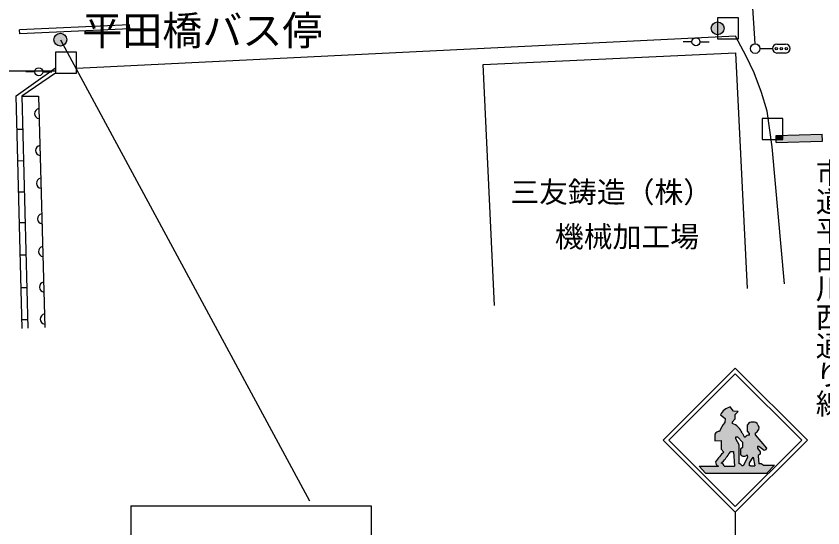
# Model space of a CAD drawing. Units: millimetres at full size, sheet at 1:1000; details may follow other scales. Extents: x 40000 to 680000, y 20000 to 380000.
# Drawn here: x 204007 to 254392, y 270118 to 302053 of the extents above; entities that cross this region are included whole.
import ezdxf
from ezdxf.enums import TextEntityAlignment as Align

# ---------------------------------------------------------------- set-up
doc = ezdxf.new("R2010")
doc.units = ezdxf.units.MM
doc.header["$LTSCALE"] = 1000
doc.layers.add('M-BGD', color=7, linetype='Continuous', lineweight=25)
doc.layers.add('M-STR-STRC', color=7, linetype='Continuous', lineweight=25)
doc.layers.add('M-BMK-HTXT', color=7, linetype='Continuous')
doc.styles.add('@ＭＳ ゴシック', font='')
doc.styles.add('ＭＳ ゴシック', font='')
doc.styles.get('@ＭＳ ゴシック').set_extended_font_data('@MS Gothic')
doc.styles.get('ＭＳ ゴシック').set_extended_font_data('MS Gothic')

msp = doc.modelspace()

# ---------------------------------------------------------------- hatches: boundary and pattern name
at = {"layer": 'M-STR-STRC'}
for points in [[(248159, 301509, 0.41421), (247606, 301632, 0.41421), (247484, 301079, 0.41421), (248036, 300957, 0.41421)], [(207108, 300796, 0.41421), (206556, 300918, 0.41421), (206433, 300366, 1)], [(251895, 294624), (251466, 294612), (251474, 294357), (251895, 294357)], [(254353, 294696), (251895, 294624), (251895, 294357), (251474, 294357), (251479, 294162), (254366, 294246)], [(248643, 274886), (248805, 274892), (248866, 273971), (249325, 273989), (249324, 273992), (249323, 273995), (249322, 273998), (249321, 274001), (249319, 274004), (249318, 274007), (249317, 274011), (249315, 274014), (249314, 274016), (249312, 274019), (249311, 274022), (249309, 274025), (249307, 274028), (249306, 274031), (249304, 274034), (249302, 274037), (249300, 274039), (249298, 274042), (249296, 274045), (249294, 274047), (249292, 274050), (249290, 274052), (249288, 274055), (249286, 274057), (249284, 274060), (249281, 274062), (249279, 274065), (249277, 274067), (249274, 274069), (249272, 274072), (249269, 274074), (249267, 274076), (249264, 274078), (249262, 274080), (249259, 274082), (249256, 274084), (249254, 274086), (249251, 274088), (249248, 274090), (249245, 274092), (249243, 274093), (249240, 274095), (249237, 274097), (249234, 274098), (249231, 274100), (249228, 274101), (249225, 274103), (249222, 274104), (249219, 274106), (249216, 274107), (249213, 274108), (249210, 274109), (249207, 274110), (249203, 274111), (249200, 274112), (249197, 274113), (249194, 274114), (249191, 274115), (249187, 274116), (249184, 274117), (249181, 274117), (249178, 274118), (249174, 274118), (249171, 274119), (249169, 274119), (249154, 275295), (248962, 275682), (248965, 275803), (249050, 275806), (249372, 275460), (249366, 275132), (249251, 275026), (249257, 274689), (249260, 274686), (249263, 274682), (249266, 274679), (249269, 274675), (249272, 274672), (249275, 274668), (249278, 274665), (249281, 274662), (249284, 274659), (249287, 274656), (249291, 274652), (249294, 274649), (249298, 274647), (249301, 274644), (249305, 274641), (249308, 274638), (249312, 274635), (249316, 274633), (249319, 274630), (249323, 274628), (249327, 274625), (249331, 274623), (249335, 274621), (249339, 274618), (249343, 274616), (249347, 274614), (249351, 274612), (249355, 274610), (249359, 274608), (249363, 274606), (249367, 274605), (249372, 274603), (249376, 274601), (249380, 274600), (249385, 274598), (249389, 274597), (249393, 274596), (249398, 274595), (249402, 274593), (249406, 274592), (249411, 274591), (249415, 274591), (249420, 274590), (249424, 274589), (249429, 274588), (249433, 274588), (249438, 274587), (249442, 274587), (249447, 274586), (249451, 274586), (249456, 274586), (249460, 274586), (249465, 274586), (249470, 274586), (249474, 274586), (249479, 274586), (249483, 274586), (249488, 274587), (249492, 274587), (249497, 274588), (249501, 274588), (249506, 274589), (249510, 274590), (249515, 274591), (249519, 274592), (249523, 274593), (249528, 274594), (249532, 274595), (249537, 274596), (249541, 274597), (249545, 274599), (249550, 274600), (249554, 274602), (249558, 274603), (249562, 274605), (249567, 274607), (249571, 274608), (249575, 274610), (249579, 274612), (249583, 274614), (249587, 274616), (249591, 274619), (249595, 274621), (249599, 274623), (249603, 274625), (249607, 274628), (249610, 274630), (249614, 274633), (249618, 274636), (249622, 274638), (249625, 274641), (249629, 274644), (249632, 274647), (249636, 274650), (249639, 274653), (249642, 274656), (249646, 274659), (249649, 274662), (249652, 274665), (249655, 274669), (249658, 274672), (249661, 274675), (249664, 274679), (249667, 274682), (249668, 274683), (249686, 274515), (249405, 273986), (249804, 273998), (249801, 274166), (250037, 274527), (250139, 273994), (250658, 274039), (250653, 274043), (250648, 274047), (250642, 274051), (250637, 274055), (250632, 274058), (250626, 274062), (250621, 274065), (250615, 274069), (250610, 274072), (250604, 274075), (250598, 274078), (250592, 274081), (250587, 274084), (250581, 274087), (250575, 274089), (250569, 274092), (250563, 274094), (250557, 274097), (250551, 274099), (250545, 274101), (250538, 274103), (250532, 274105), (250526, 274107), (250520, 274108), (250513, 274110), (250507, 274111), (250501, 274113), (250494, 274114), (250488, 274115), (250482, 274116), (250475, 274117), (250469, 274118), (250462, 274119), (250456, 274119), (250449, 274120), (250443, 274120), (250436, 274120), (250430, 274120), (250423, 274120), (250417, 274120), (250410, 274120), (250404, 274120), (250398, 274119), (250392, 274119), (250359, 274639), (250478, 274713), (250478, 274858), (250306, 275091), (250306, 275197), (250383, 275200), (250717, 274943), (250826, 274988), (250876, 275100), (250161, 275914), (250161, 276035), (250167, 276037), (250172, 276039), (250177, 276041), (250182, 276043), (250188, 276045), (250193, 276048), (250198, 276050), (250203, 276053), (250208, 276056), (250213, 276058), (250218, 276061), (250223, 276064), (250228, 276067), (250233, 276070), (250238, 276073), (250242, 276077), (250247, 276080), (250252, 276083), (250256, 276087), (250261, 276090), (250265, 276094), (250269, 276098), (250274, 276102), (250278, 276106), (250282, 276110), (250286, 276114), (250290, 276118), (250294, 276122), (250298, 276126), (250302, 276130), (250305, 276135), (250309, 276139), (250313, 276144), (250316, 276148), (250319, 276153), (250323, 276158), (250326, 276162), (250329, 276167), (250332, 276172), (250335, 276177), (250338, 276182), (250341, 276187), (250344, 276192), (250346, 276197), (250349, 276202), (250351, 276207), (250354, 276213), (250356, 276218), (250358, 276223), (250360, 276228), (250362, 276234), (250363, 276237), (250386, 276404), (250340, 276537), (250338, 276542), (250336, 276547), (250334, 276551), (250331, 276556), (250329, 276561), (250327, 276565), (250324, 276570), (250321, 276575), (250319, 276579), (250316, 276584), (250313, 276588), (250310, 276592), (250307, 276597), (250304, 276601), (250301, 276605), (250298, 276609), (250295, 276613), (250291, 276617), (250288, 276621), (250284, 276625), (250281, 276629), (250277, 276633), (250273, 276637), (250270, 276640), (250266, 276644), (250262, 276648), (250258, 276651), (250254, 276654), (250250, 276658), (250246, 276661), (250241, 276664), (250237, 276667), (250233, 276670), (250229, 276673), (250224, 276676), (250220, 276679), (250215, 276682), (250211, 276684), (250206, 276687), (250202, 276689), (250197, 276692), (250192, 276694), (250187, 276696), (250183, 276699), (250178, 276701), (250173, 276703), (250168, 276705), (250163, 276706), (250158, 276708), (250153, 276710), (250148, 276711), (250143, 276713), (250138, 276714), (250133, 276715), (250128, 276717), (250123, 276718), (250117, 276719), (250112, 276720), (250107, 276721), (250102, 276721), (250097, 276722), (250091, 276723), (250086, 276723), (250081, 276723), (250076, 276724), (250070, 276724), (250065, 276724), (250060, 276724), (250055, 276724), (250049, 276724), (250044, 276724), (250039, 276723), (250034, 276723), (250028, 276722), (250023, 276722), (250023, 276722), (250017, 276722), (250011, 276723), (250005, 276723), (250000, 276723), (249994, 276723), (249988, 276723), (249982, 276723), (249977, 276723), (249971, 276723), (249965, 276723), (249959, 276722), (249954, 276722), (249948, 276721), (249942, 276720), (249937, 276719), (249931, 276718), (249925, 276717), (249920, 276716), (249914, 276715), (249908, 276714), (249903, 276712), (249897, 276711), (249892, 276709), (249886, 276707), (249881, 276706), (249875, 276704), (249870, 276702), (249865, 276699), (249859, 276697), (249854, 276695), (249849, 276693), (249843, 276690), (249838, 276688), (249833, 276685), (249828, 276682), (249823, 276679), (249818, 276676), (249813, 276673), (249808, 276670), (249804, 276667), (249799, 276664), (249794, 276661), (249790, 276657), (249785, 276654), (249780, 276650), (249776, 276646), (249772, 276643), (249767, 276639), (249763, 276635), (249759, 276631), (249755, 276627), (249751, 276623), (249747, 276619), (249743, 276614), (249739, 276610), (249735, 276606), (249732, 276601), (249728, 276597), (249725, 276592), (249721, 276588), (249718, 276583), (249715, 276578), (249711, 276573), (249708, 276569), (249705, 276564), (249702, 276559), (249699, 276554), (249697, 276549), (249694, 276544), (249694, 276543), (249682, 276150), (249809, 276006), (249809, 275908), (249804, 275908), (249799, 275908), (249794, 275909), (249789, 275909), (249784, 275909), (249779, 275909), (249774, 275908), (249769, 275908), (249764, 275908), (249759, 275907), (249754, 275907), (249749, 275906), (249744, 275905), (249739, 275905), (249734, 275904), (249729, 275903), (249724, 275902), (249719, 275901), (249714, 275899), (249709, 275898), (249705, 275897), (249700, 275895), (249695, 275894), (249690, 275892), (249685, 275890), (249681, 275889), (249676, 275887), (249671, 275885), (249667, 275883), (249662, 275881), (249658, 275878), (249653, 275876), (249649, 275874), (249644, 275871), (249640, 275869), (249636, 275866), (249631, 275863), (249627, 275861), (249623, 275858), (249619, 275855), (249615, 275852), (249611, 275849), (249607, 275846), (249603, 275843), (249599, 275839), (249595, 275836), (249592, 275833), (249588, 275829), (249584, 275826), (249581, 275822), (249577, 275819), (249574, 275815), (249570, 275811), (249567, 275807), (249564, 275804), (249561, 275800), (249558, 275796), (249555, 275792), (249486, 275792), (249347, 276046), (249339, 276064), (249331, 276082), (249323, 276099), (249314, 276117), (249305, 276134), (249295, 276151), (249286, 276168), (249276, 276185), (249265, 276201), (249255, 276218), (249244, 276234), (249233, 276250), (249221, 276266), (249210, 276281), (249198, 276297), (249186, 276312), (249173, 276327), (249160, 276341), (249147, 276356), (249134, 276370), (249120, 276384), (249107, 276398), (249093, 276412), (249079, 276425), (249064, 276438), (249049, 276451), (249034, 276463), (249019, 276476), (249004, 276488), (248988, 276500), (248973, 276511), (248957, 276522), (248941, 276533), (248924, 276544), (248908, 276554), (248891, 276564), (248874, 276574), (248857, 276584), (248840, 276593), (248823, 276602), (248805, 276610), (248788, 276619), (248770, 276626), (248752, 276634), (248736, 276641), (248736, 276704), (248903, 276895), (248891, 277178), (249094, 277369), (248817, 277392), (248610, 277663), (248595, 277660), (248580, 277656), (248566, 277653), (248551, 277649), (248537, 277644), (248522, 277640), (248508, 277635), (248494, 277630), (248480, 277625), (248466, 277619), (248452, 277614), (248438, 277608), (248424, 277601), (248411, 277595), (248397, 277588), (248384, 277581), (248370, 277574), (248357, 277567), (248344, 277559), (248331, 277551), (248319, 277543), (248306, 277535), (248294, 277526), (248281, 277518), (248269, 277509), (248257, 277499), (248246, 277490), (248234, 277481), (248222, 277471), (248211, 277461), (248200, 277451), (248189, 277440), (248178, 277430), (248168, 277419), (248157, 277408), (248147, 277397), (248137, 277386), (248127, 277374), (248118, 277363), (248108, 277351), (248099, 277339), (248090, 277327), (248081, 277315), (248073, 277302), (248064, 277290), (248056, 277277), (248048, 277264), (248041, 277251), (248033, 277238), (248026, 277225), (248019, 277211), (248012, 277198), (248006, 277184), (248000, 277171), (247998, 277167), (248281, 276936), (248275, 276693), (248255, 276671), (248236, 276648), (248217, 276625), (248198, 276601), (248180, 276578), (248162, 276553), (248145, 276529), (248128, 276504), (248111, 276479), (248095, 276454), (248080, 276428), (248065, 276402), (248050, 276376), (248036, 276350), (248022, 276323), (248009, 276296), (247996, 276269), (247984, 276242), (247972, 276214), (247960, 276187), (247949, 276159), (247940, 276134), (247935, 276134), (247929, 276134), (247924, 276134), (247919, 276134), (247913, 276134), (247908, 276134), (247903, 276134), (247897, 276133), (247892, 276133), (247886, 276132), (247881, 276132), (247876, 276131), (247870, 276130), (247865, 276129), (247860, 276128), (247855, 276127), (247849, 276126), (247844, 276125), (247839, 276123), (247834, 276122), (247829, 276120), (247824, 276119), (247818, 276117), (247813, 276115), (247808, 276113), (247803, 276111), (247798, 276109), (247793, 276107), (247789, 276105), (247784, 276102), (247779, 276100), (247774, 276097), (247769, 276095), (247765, 276092), (247760, 276089), (247756, 276087), (247751, 276084), (247747, 276081), (247742, 276078), (247738, 276074), (247734, 276071), (247729, 276068), (247725, 276065), (247721, 276061), (247717, 276058), (247713, 276054), (247709, 276050), (247705, 276047), (247701, 276043), (247698, 276039), (247694, 276035), (247690, 276031), (247687, 276027), (247683, 276023), (247680, 276019), (247676, 276015), (247673, 276010), (247670, 276006), (247667, 276002), (247664, 275997), (247661, 275993), (247658, 275988), (247655, 275984), (247653, 275979), (247650, 275974), (247647, 275969), (247646, 275966), (247646, 275551), (248050, 275568), (248044, 275037), (248206, 274847), (248157, 274800), (248110, 274754), (248063, 274706), (248017, 274657), (247972, 274608), (247928, 274558), (247885, 274507), (247843, 274455), (247801, 274403), (247761, 274350), (247721, 274296), (247686, 274246), (247686, 274242), (247686, 274237), (247686, 274232), (247686, 274227), (247686, 274222), (247686, 274218), (247687, 274213), (247687, 274208), (247687, 274203), (247688, 274198), (247689, 274194), (247689, 274189), (247690, 274184), (247691, 274180), (247692, 274175), (247693, 274170), (247694, 274165), (247695, 274161), (247696, 274156), (247698, 274152), (247699, 274147), (247701, 274143), (247702, 274138), (247704, 274133), (247706, 274129), (247708, 274125), (247710, 274120), (247712, 274116), (247714, 274112), (247716, 274107), (247718, 274103), (247720, 274099), (247723, 274095), (247725, 274090), (247728, 274086), (247730, 274082), (247733, 274078), (247736, 274074), (247738, 274070), (247741, 274067), (247744, 274063), (247747, 274059), (247750, 274055), (247753, 274052), (247756, 274048), (247760, 274045), (247763, 274041), (247766, 274038), (247770, 274034), (247773, 274031), (247777, 274028), (247780, 274025), (247784, 274022), (247788, 274018), (247791, 274015), (247795, 274013), (247799, 274010), (247803, 274007), (247807, 274004), (247811, 274002), (247815, 273999), (247819, 273996), (247823, 273994), (247827, 273992), (247832, 273989), (247836, 273987), (247840, 273985), (247844, 273983), (247849, 273981), (247853, 273979), (247858, 273977), (247862, 273976), (247867, 273974), (247871, 273972), (247874, 273971), (248234, 273971), (248233, 273976), (248231, 273980), (248230, 273985), (248228, 273989), (248226, 273994), (248224, 273998), (248222, 274002), (248220, 274007), (248218, 274011), (248216, 274015), (248214, 274019), (248212, 274023), (248209, 274027), (248207, 274031), (248204, 274035), (248202, 274039), (248199, 274043), (248196, 274047), (248193, 274051), (248191, 274055), (248188, 274059), (248185, 274062), (248182, 274066), (248178, 274069), (248175, 274073), (248172, 274076), (248169, 274080), (248165, 274083), (248162, 274086), (248158, 274090), (248155, 274093), (248151, 274096), (248148, 274099), (248144, 274102), (248140, 274105), (248137, 274108), (248133, 274110), (248129, 274113), (248125, 274116), (248121, 274118), (248117, 274121), (248113, 274123), (248109, 274126), (248105, 274128), (248100, 274130), (248096, 274132), (248092, 274134), (248088, 274136), (248083, 274138), (248079, 274140), (248075, 274142), (248070, 274143), (248066, 274145), (248061, 274147), (248057, 274148), (248052, 274149), (248048, 274151), (248043, 274152), (248038, 274153), (248037, 274153), (248068, 274181), (248098, 274209), (248128, 274237), (248157, 274266), (248186, 274296), (248214, 274326), (248242, 274356), (248269, 274387), (248296, 274418), (248322, 274450), (248347, 274483), (248372, 274515), (248397, 274549), (248420, 274582), (248444, 274616), (248466, 274651), (248488, 274686), (248510, 274721), (248522, 274742)], [(250895, 273532), (251368, 274039), (250658, 274039), (250139, 273994), (249880, 273994), (249804, 273998), (249405, 273986), (249325, 273989), (248866, 273971), (248234, 273971), (247874, 273971), (246667, 273971), (247062, 273532)]]:
    msp.add_hatch(color=256, dxfattribs=at).paths.add_polyline_path(points)

# ---------------------------------------------------------------- linework, layer by layer
at = {"layer": 'M-BGD'}
for p, q in [((211090, 301514), (204222, 301192)), ((211102, 301264), (211090, 301514)), ((204233, 300943), (204222, 301192)), ((211102, 301264), (204233, 300943)), ((246214, 300451), (245664, 300451)), ((246714, 300451), (247281, 300451)), ((205173, 298580), (204623, 298580)), ((205673, 298580), (206241, 298580)), ((204066, 294993), (204408, 295002)), ((204115, 293029), (204460, 293039)), ((204164, 291081), (204512, 291090)), ((204213, 289165), (204563, 289174)), ((204263, 287158), (204617, 287167)), ((204315, 285119), (204671, 285128)), ((204366, 283118), (204724, 283128))]:
    msp.add_line(p, q, dxfattribs=at)
for points in [[(247821, 300644), (249121, 300644), (249121, 301944), (247821, 301944)], [(206475, 298497), (207775, 298497), (207775, 299797), (206475, 299797)], [(250595, 294357), (251895, 294357), (251895, 295657), (250595, 295657)]]:
    msp.add_lwpolyline(points, close=True, dxfattribs=at)
for points in [[(252002, 285343), (251231, 293887), (250918, 296118), (250549, 297298), (250102, 298511), (249611, 299558), (248930, 300806), (207775, 298786)], [(233873, 283993), (233182, 299042), (248929, 299765), (249673, 285050)], [(204380, 282554), (204013, 297088), (206475, 298820)], [(197770, 282271), (197379, 288589), (197473, 290086), (197704, 291657), (197866, 292210), (198519, 294159), (199161, 295506), (199989, 296597), (200571, 297284), (201743, 298129), (202709, 298645), (206475, 298645)], [(206475, 298497), (204353, 297056), (204739, 282590)], [(204353, 297056), (205394, 297056), (205793, 282624)]]:
    msp.add_lwpolyline(points, dxfattribs=at)
for centre in [(246464, 300451), (205423, 298580)]:
    msp.add_circle(centre, 250, dxfattribs=at)
for centre in [(205478, 295975), (205542, 293676), (205599, 291622), (205660, 289402), (205717, 287362), (205778, 285142), (205833, 283153)]:
    msp.add_arc(centre, 318, 101.4772, 261.6949, dxfattribs=at)
at = {"layer": 'M-STR-STRC'}
for p, q in [((250163, 300328), (249943, 303874)), ((206771, 300581), (222328, 271805)), ((251517, 300303), (252067, 300303)), ((250463, 300028), (251242, 300028)), ((252067, 299753), (251517, 299753)), ((251466, 294612), (254353, 294696)), ((251479, 294162), (251466, 294612)), ((251479, 294162), (254366, 294246)), ((254366, 294246), (254353, 294696)), ((244422, 275591), (248922, 280091)), ((244776, 275591), (248922, 279737)), ((253423, 275591), (248922, 280091)), ((253069, 275591), (248922, 279737)), ((248817, 277392), (248610, 277663)), ((247998, 277167), (248281, 276936)), ((249094, 277369), (248817, 277392)), ((249094, 277369), (248891, 277178)), ((248891, 277178), (248903, 276895)), ((248281, 276936), (248275, 276693)), ((248903, 276895), (248736, 276704)), ((248736, 276704), (248736, 276641)), ((249682, 276150), (249694, 276543)), ((249809, 276006), (249682, 276150)), ((250340, 276537), (250386, 276404)), ((250386, 276404), (250363, 276237)), ((247646, 275966), (247646, 275551)), ((248962, 275682), (248965, 275803)), ((249154, 275295), (248962, 275682)), ((248965, 275803), (249050, 275806)), ((249050, 275806), (249372, 275460)), ((249347, 276046), (249486, 275792)), ((249486, 275792), (249555, 275792)), ((249809, 275908), (249809, 276006)), ((250161, 276035), (250161, 275914)), ((250161, 275914), (250876, 275100)), ((244422, 275591), (248922, 271090)), ((244776, 275591), (248922, 271444)), ((247646, 275551), (248050, 275568)), ((248050, 275568), (248044, 275037)), ((248922, 271444), (253069, 275591)), ((248923, 271091), (253423, 275591)), ((249169, 274119), (249154, 275295)), ((249366, 275132), (249251, 275026)), ((249372, 275460), (249366, 275132)), ((250383, 275200), (250306, 275197)), ((250306, 275197), (250306, 275091)), ((250717, 274943), (250383, 275200)), ((250876, 275100), (250826, 274988)), ((248044, 275037), (248206, 274847)), ((248522, 274742), (248643, 274886)), ((248643, 274886), (248805, 274892)), ((248805, 274892), (248866, 273971)), ((249251, 275026), (249257, 274689)), ((249668, 274683), (249686, 274515)), ((250306, 275091), (250478, 274858)), ((250478, 274713), (250359, 274639)), ((250359, 274639), (250392, 274119)), ((250478, 274858), (250478, 274713)), ((250826, 274988), (250717, 274943)), ((249686, 274515), (249405, 273986)), ((249801, 274166), (250037, 274527)), ((249804, 273998), (249801, 274166)), ((250037, 274527), (250139, 273994)), ((246667, 273971), (247062, 273532)), ((246667, 273971), (247874, 273971)), ((248234, 273971), (248866, 273971)), ((249405, 273986), (249325, 273989)), ((249880, 273994), (249804, 273998)), ((249880, 273994), (250139, 273994)), ((250658, 274039), (251368, 274039)), ((251368, 274039), (250895, 273532)), ((247062, 273532), (250895, 273532)), ((211171, 271495), (226171, 271495)), ((211171, 271495), (211171, 256495)), ((226171, 271495), (226171, 256495)), ((248923, 271091), (248923, 269091))]:
    msp.add_line(p, q, dxfattribs=at)
for centre, radius in [((247821, 301294), 400), ((206771, 300581), 400), ((250163, 300028), 300), ((251484, 300025), 75), ((251794, 300025), 75), ((252104, 300025), 75)]:
    msp.add_circle(centre, radius, dxfattribs=at)
for centre, radius, start, end in [((251517, 300028), 275, 90, 180), ((252067, 300028), 275, 360, 90), ((251517, 300028), 275, 180, 270), ((252067, 300028), 275, 270, 360), ((248788, 276818), 863, 101.9099, 156.1964), ((249555, 275548), 1718, 138.177, 160.0693), ((248322, 275603), 1117, 23.3704, 68.2743), ((249988, 276394), 330, 83.9547, 153.1252), ((250061, 276423), 301, 22.2462, 97.3706), ((247920, 275826), 308, 86.2887, 152.9588), ((250053, 276345), 329, 289.2307, 340.7693), ((249787, 275620), 288, 85.5239, 143.364), ((250823, 272057), 3825, 133.1717, 145.0835), ((246481, 275928), 2360, 311.2307, 329.8244), ((249465, 274846), 260, 217.0473, 321.304), ((247961, 274232), 275, 177.0124, 251.5462), ((247976, 273889), 271, 17.681, 76.9396), ((249144, 273931), 190, 17.796, 82.5977), ((250426, 273749), 372, 51.3552, 95.2346)]:
    msp.add_arc(centre, radius, start, end, dxfattribs=at)

# ---------------------------------------------------------------- texts
at = {"layer": 'M-BMK-HTXT', "style": 'ＭＳ ゴシック'}
for s, height, p in [('平田橋バス停', 1833, (208133, 299691)), ('三友鋳造（株）', 1320, (234873, 290015)), ('機械加工場', 1320, (237656, 287235))]:
    msp.add_text(s, height=height, dxfattribs=at).set_placement(p, align=Align.BOTTOM_LEFT)
at = {"layer": 'M-BMK-HTXT', "style": '@ＭＳ ゴシック'}
msp.add_text('市道平田川西通り線', height=1320, rotation=270, dxfattribs=at).set_placement((253770, 293187), align=Align.BOTTOM_LEFT)

doc.saveas('drawing.dxf')
